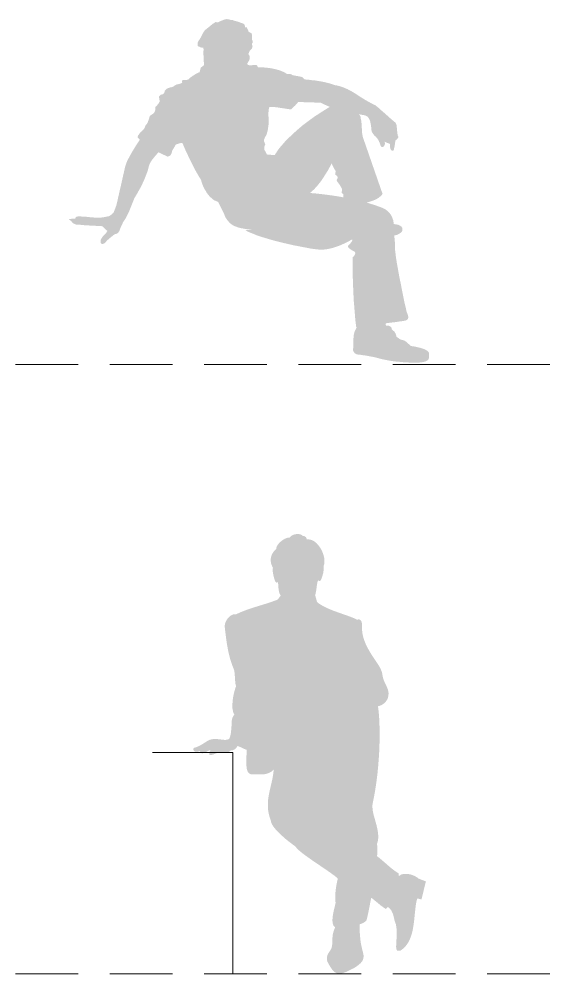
# Model space of a CAD drawing. Header units: millimetres. Extents: x 236 to 248.7, y 149.2 to 166.6.
# Drawn here: x 246.471 to 248.653, y 157.488 to 161.282 of the extents above; entities that cross this region are included whole.
import ezdxf

# ---------------------------------------------------------------- set-up
doc = ezdxf.new("R2010")
doc.units = ezdxf.units.MM
doc.linetypes.add('TRATTEGGIATA2', pattern=[0.375, 0.25, -0.125])
doc.layers.add('FIGURE_PERSONE', color=252, linetype='Continuous', lineweight=0)

msp = doc.modelspace()

# ---------------------------------------------------------------- hatches: boundary and pattern name
at = {"layer": 'FIGURE_PERSONE', "linetype": 'Continuous'}
h = msp.add_hatch(color=252, dxfattribs=at)
h.paths.add_polyline_path([(247.5265, 161.0697), (247.5174, 161.0739), (247.5076, 161.0778), (247.497, 161.0809), (247.4872, 161.0834), (247.4774, 161.0855), (247.4672, 161.0873), (247.4581, 161.0883), (247.4496, 161.089), (247.4412, 161.0901), (247.4349, 161.0901), (247.4293, 161.0904), (247.4247, 161.0904), (247.4223, 161.0904), (247.4212, 161.0901), (247.4191, 161.0939), (247.4184, 161.0957), (247.417, 161.0974), (247.4156, 161.0981), (247.4145, 161.0992), (247.4128, 161.0999), (247.411, 161.0999), (247.4093, 161.0999), (247.4072, 161.0999), (247.4054, 161.0999), (247.403, 161.0999), (247.4015, 161.0995), (247.3991, 161.0992), (247.397, 161.0985), (247.3949, 161.0985), (247.3924, 161.0981), (247.39, 161.0981), (247.3882, 161.0981), (247.3861, 161.0985), (247.385, 161.0985), (247.3836, 161.0992), (247.3822, 161.0995), (247.3815, 161.0999), (247.3794, 161.1006), (247.3794, 161.102), (247.3781, 161.1033), (247.3784, 161.1048), (247.3787, 161.1066), (247.3798, 161.1083), (247.3803, 161.1091), (247.3815, 161.1108), (247.3822, 161.1125), (247.3836, 161.1139), (247.3843, 161.115), (247.3854, 161.1167), (247.3861, 161.1185), (247.3868, 161.1206), (247.3875, 161.1231), (247.3879, 161.1252), (247.3874, 161.1363), (247.3822, 161.1427), (247.3854, 161.1501), (247.3875, 161.1547), (247.3907, 161.1585), (247.3935, 161.161), (247.3963, 161.1641), (247.3973, 161.1666), (247.3991, 161.1736), (247.3973, 161.1806), (247.3973, 161.1849), (247.3998, 161.1884), (247.4001, 161.1922), (247.3973, 161.1999), (247.3966, 161.2101), (247.3966, 161.2161), (247.3963, 161.2217), (247.3942, 161.2263), (247.3843, 161.2305), (247.3805, 161.2396), (247.378, 161.2452), (247.3752, 161.2494), (247.3721, 161.2509), (247.3707, 161.2491), (247.3685, 161.2466), (247.3692, 161.2526), (247.3675, 161.26), (247.3615, 161.2642), (247.3473, 161.269), (247.3417, 161.2716), (247.3267, 161.2751), (247.3212, 161.2775), (247.3103, 161.2789), (247.3047, 161.2807), (247.2973, 161.2817), (247.2896, 161.2807), (247.2748, 161.2751), (247.2664, 161.2709), (247.2604, 161.2681), (247.2559, 161.2691), (247.2527, 161.2702), (247.2436, 161.2645), (247.2404, 161.2624), (247.2348, 161.2579), (247.2292, 161.253), (247.219, 161.2452), (247.212, 161.2393), (247.2074, 161.2344), (247.2014, 161.2256), (247.1986, 161.22), (247.1941, 161.2108), (247.1906, 161.2042), (247.1881, 161.1999), (247.1846, 161.1957), (247.1811, 161.1884), (247.1804, 161.1775), (247.1804, 161.1771), (247.1821, 161.1736), (247.1877, 161.1719), (247.1899, 161.1705), (247.1958, 161.1687), (247.1979, 161.1687), (247.2032, 161.1684), (247.2045, 161.1605), (247.2038, 161.1527), (247.2031, 161.142), (247.2049, 161.1353), (247.2046, 161.1259), (247.2053, 161.1122), (247.206, 161.1083), (247.206, 161.0981), (247.2, 161.0943), (247.1993, 161.0936), (247.1941, 161.089), (247.1934, 161.088), (247.1912, 161.0813), (247.1906, 161.0778), (247.1885, 161.0718), (247.1895, 161.0718), (247.1881, 161.0708), (247.1863, 161.0701), (247.1839, 161.069), (247.1811, 161.0676), (247.1776, 161.0658), (247.174, 161.0641), (247.1702, 161.0616), (247.1663, 161.0592), (247.1625, 161.0571), (247.1586, 161.0542), (247.1551, 161.0518), (247.1516, 161.0493), (247.1488, 161.0462), (247.1456, 161.0437), (247.1435, 161.0409), (247.1186, 161.0388), (247.1194, 161.0279), (247.1175, 161.0279), (247.1165, 161.0276), (247.1149, 161.0264), (247.1126, 161.0258), (247.1112, 161.0255), (247.1092, 161.0243), (247.107, 161.0237), (247.1056, 161.0234), (247.1045, 161.0234), (247.1035, 161.0226), (247.1028, 161.0226), (247.1003, 161.0226), (247.0996, 161.0223), (247.0986, 161.0223), (247.0975, 161.022), (247.0965, 161.0216), (247.0954, 161.0209), (247.094, 161.0205), (247.093, 161.0202), (247.0919, 161.0191), (247.0908, 161.0188), (247.0887, 161.0174), (247.088, 161.0167), (247.087, 161.0163), (247.0858, 161.0145), (247.0825, 161.0128), (247.0814, 161.0125), (247.0807, 161.0118), (247.0793, 161.0118), (247.0772, 161.0111), (247.0754, 161.0111), (247.0743, 161.0107), (247.0726, 161.0107), (247.0719, 161.01), (247.0708, 161.01), (247.0698, 161.0097), (247.068, 161.0093), (247.0666, 161.0086), (247.0649, 161.0079), (247.0631, 161.0072), (247.0614, 161.0062), (247.0592, 161.0054), (247.0575, 161.0041), (247.0557, 161.0033), (247.0547, 161.0019), (247.0529, 161.0005), (247.0519, 160.9995), (247.0505, 160.9981), (247.0501, 160.9967), (247.0498, 160.9953), (247.0498, 160.9931), (247.0487, 160.9911), (247.0484, 160.9904), (247.0477, 160.9875), (247.0459, 160.9858), (247.0456, 160.9851), (247.0445, 160.9847), (247.0431, 160.9833), (247.0403, 160.9833), (247.0389, 160.983), (247.0382, 160.9823), (247.0368, 160.9819), (247.0354, 160.9812), (247.034, 160.9809), (247.0329, 160.9798), (247.0319, 160.9791), (247.0308, 160.9781), (247.0298, 160.9774), (247.0291, 160.9763), (247.028, 160.9756), (247.0276, 160.9746), (247.0273, 160.9735), (247.0273, 160.9725), (247.0273, 160.9703), (247.028, 160.9682), (247.028, 160.9654), (247.0284, 160.9644), (247.0291, 160.963), (247.0291, 160.9616), (247.0294, 160.9602), (247.0294, 160.9591), (247.0298, 160.9577), (247.0298, 160.9563), (247.0298, 160.9556), (247.0298, 160.9531), (247.0284, 160.9517), (247.0276, 160.9503), (247.0266, 160.9486), (247.0259, 160.9472), (247.0245, 160.9454), (247.0234, 160.944), (247.022, 160.9423), (247.0206, 160.9405), (247.0192, 160.9387), (247.0182, 160.9373), (247.0171, 160.9359), (247.0161, 160.9349), (247.0147, 160.9335), (247.0136, 160.9335), (247.0133, 160.9334), (247.0133, 160.9331), (247.0133, 160.9324), (247.0133, 160.9314), (247.0133, 160.93), (247.0133, 160.9282), (247.0133, 160.9261), (247.0133, 160.9229), (247.0119, 160.9191), (247.0115, 160.917), (247.0104, 160.9145), (247.0091, 160.9117), (247.0076, 160.9096), (247.0055, 160.9075), (247.0034, 160.9054), (247.0006, 160.9036), (246.9982, 160.9019), (246.996, 160.9005), (246.9939, 160.8991), (246.9925, 160.8984), (246.9915, 160.8973), (246.9904, 160.8966), (246.9901, 160.8956), (246.9901, 160.8935), (246.9894, 160.8928), (246.989, 160.8914), (246.9887, 160.8896), (246.9883, 160.8878), (246.9873, 160.8854), (246.9866, 160.8826), (246.9855, 160.8801), (246.9848, 160.8777), (246.9834, 160.8749), (246.9827, 160.8724), (246.9817, 160.8696), (246.9803, 160.8675), (246.9796, 160.8657), (246.9782, 160.864), (246.9775, 160.8633), (246.9757, 160.8615), (246.9747, 160.8601), (246.9736, 160.858), (246.9729, 160.8566), (246.9722, 160.8555), (246.9718, 160.8541), (246.9711, 160.8527), (246.9704, 160.8513), (246.9701, 160.8503), (246.969, 160.8489), (246.9683, 160.8471), (246.9673, 160.8457), (246.9666, 160.8447), (246.9655, 160.8433), (246.9645, 160.8418), (246.9627, 160.8408), (246.9609, 160.8383), (246.9588, 160.8362), (246.9564, 160.8341), (246.9539, 160.832), (246.9518, 160.8296), (246.9497, 160.8268), (246.948, 160.8243), (246.9462, 160.8215), (246.9444, 160.8194), (246.9434, 160.8169), (246.943, 160.8148), (246.9427, 160.8124), (246.943, 160.8106), (246.9444, 160.8089), (246.951, 160.8023), (246.9487, 160.799), (246.9462, 160.7955), (246.943, 160.7902), (246.9388, 160.7843), (246.9343, 160.7773), (246.9297, 160.7695), (246.9248, 160.7614), (246.9195, 160.7527), (246.9146, 160.7439), (246.9097, 160.7348), (246.9048, 160.7257), (246.9006, 160.7172), (246.8971, 160.7088), (246.8946, 160.7011), (246.8925, 160.6941), (246.8907, 160.6867), (246.8886, 160.6772), (246.8862, 160.6663), (246.8834, 160.6547), (246.8806, 160.6417), (246.8777, 160.6287), (246.8746, 160.6151), (246.8714, 160.6021), (246.8686, 160.5891), (246.8658, 160.5771), (246.8633, 160.5659), (246.8612, 160.5557), (246.8591, 160.548), (246.8577, 160.5413), (246.8468, 160.513), (246.8458, 160.5125), (246.8451, 160.5115), (246.8444, 160.5108), (246.843, 160.5094), (246.8416, 160.5087), (246.8402, 160.5073), (246.8391, 160.5059), (246.8374, 160.5045), (246.836, 160.5034), (246.8342, 160.502), (246.8328, 160.5013), (246.8311, 160.5002), (246.8291, 160.499), (246.8286, 160.4989), (246.8272, 160.4985), (246.8251, 160.4981), (246.8226, 160.4978), (246.8198, 160.4967), (246.8167, 160.4964), (246.8131, 160.4957), (246.8096, 160.495), (246.8058, 160.4943), (246.8019, 160.4939), (246.7977, 160.4932), (246.7938, 160.4929), (246.79, 160.4925), (246.7865, 160.4925), (246.783, 160.4922), (246.7798, 160.4925), (246.7766, 160.4925), (246.7735, 160.4929), (246.7696, 160.4932), (246.7654, 160.4939), (246.7601, 160.4943), (246.7549, 160.4946), (246.7489, 160.495), (246.7433, 160.4957), (246.7373, 160.4964), (246.731, 160.4967), (246.7254, 160.4974), (246.7201, 160.4974), (246.7152, 160.4978), (246.7106, 160.4978), (246.7068, 160.4978), (246.7033, 160.4974), (246.7012, 160.4967), (246.6997, 160.4964), (246.698, 160.4957), (246.697, 160.4946), (246.6962, 160.4943), (246.6955, 160.4938), (246.6948, 160.4918), (246.6941, 160.4911), (246.6941, 160.4901), (246.6947, 160.489), (246.6913, 160.489), (246.685, 160.4887), (246.6797, 160.4883), (246.6755, 160.4876), (246.672, 160.4873), (246.6703, 160.4866), (246.67, 160.4856), (246.671, 160.4841), (246.6724, 160.4834), (246.6731, 160.4827), (246.6741, 160.482), (246.6762, 160.4813), (246.6773, 160.4802), (246.6783, 160.4799), (246.6797, 160.4799), (246.6797, 160.4792), (246.6801, 160.478), (246.6794, 160.4778), (246.6794, 160.4767), (246.6804, 160.476), (246.6829, 160.4736), (246.6847, 160.4718), (246.6861, 160.4708), (246.6868, 160.4701), (246.6882, 160.4694), (246.6896, 160.4687), (246.6913, 160.468), (246.6924, 160.4673), (246.6945, 160.4666), (246.6962, 160.4662), (246.6987, 160.4655), (246.7008, 160.4651), (246.7036, 160.4651), (246.7085, 160.4648), (246.7145, 160.4645), (246.7215, 160.4637), (246.7299, 160.463), (246.7384, 160.4627), (246.7471, 160.462), (246.7563, 160.4613), (246.7651, 160.4609), (246.7735, 160.4606), (246.7812, 160.4599), (246.7882, 160.4595), (246.7938, 160.4592), (246.7984, 160.4592), (246.8012, 160.4588), (246.8026, 160.4588), (246.8033, 160.4574), (246.8044, 160.4564), (246.8058, 160.4557), (246.8065, 160.4543), (246.8079, 160.4532), (246.8096, 160.4518), (246.8107, 160.4501), (246.8124, 160.4483), (246.8142, 160.4469), (246.816, 160.4451), (246.8174, 160.4441), (246.8191, 160.4427), (246.8209, 160.4413), (246.8223, 160.4406), (246.8156, 160.43), (246.8152, 160.43), (246.8142, 160.4293), (246.8135, 160.4283), (246.8117, 160.4269), (246.81, 160.4251), (246.8082, 160.423), (246.8061, 160.4209), (246.804, 160.4185), (246.8019, 160.4157), (246.8002, 160.4128), (246.7984, 160.41), (246.7967, 160.4072), (246.7956, 160.4041), (246.7949, 160.4009), (246.7949, 160.3981), (246.7949, 160.3949), (246.7956, 160.3925), (246.797, 160.3907), (246.7984, 160.3893), (246.8002, 160.3886), (246.8033, 160.3886), (246.8058, 160.389), (246.8075, 160.3897), (246.8096, 160.3907), (246.8114, 160.3918), (246.8131, 160.3928), (246.8142, 160.3942), (246.8156, 160.3953), (246.8167, 160.3963), (246.8173, 160.3973), (246.8181, 160.3988), (246.8184, 160.3995), (246.8209, 160.402), (246.823, 160.4041), (246.8254, 160.4062), (246.8282, 160.409), (246.8311, 160.4114), (246.8346, 160.4139), (246.8377, 160.417), (246.8412, 160.4192), (246.8444, 160.422), (246.8472, 160.4241), (246.85, 160.4258), (246.8525, 160.4276), (246.8531, 160.4281), (246.856, 160.4286), (246.8574, 160.4286), (246.8581, 160.4293), (246.8595, 160.4297), (246.8602, 160.43), (246.8616, 160.4304), (246.8623, 160.4311), (246.8637, 160.4318), (246.8648, 160.4325), (246.8658, 160.4339), (246.8669, 160.4353), (246.8676, 160.4367), (246.869, 160.4385), (246.8697, 160.4406), (246.8707, 160.4427), (246.8714, 160.4451), (246.8725, 160.4479), (246.8739, 160.4508), (246.8749, 160.4539), (246.8763, 160.4574), (246.8777, 160.4606), (246.8795, 160.4637), (246.8812, 160.4673), (246.8827, 160.4708), (246.8844, 160.4743), (246.8862, 160.4774), (246.8879, 160.4802), (246.8897, 160.483), (246.8914, 160.4855), (246.8928, 160.4876), (246.8942, 160.4894), (246.8949, 160.4908), (246.9072, 160.515), (246.9294, 160.5701), (246.936, 160.5814), (246.9427, 160.5926), (246.9487, 160.6035), (246.9543, 160.6133), (246.9595, 160.6235), (246.9638, 160.6333), (246.9683, 160.6424), (246.9718, 160.6516), (246.9753, 160.6603), (246.9782, 160.6681), (246.981, 160.6754), (246.9831, 160.6821), (246.9848, 160.6881), (246.9859, 160.6933), (246.9873, 160.6976), (246.9883, 160.7014), (246.9894, 160.7049), (246.9911, 160.7084), (246.9932, 160.7126), (246.996, 160.7165), (246.9989, 160.7211), (247.002, 160.7253), (247.0055, 160.7295), (247.0087, 160.7337), (247.0119, 160.7376), (247.015, 160.7411), (247.0178, 160.7442), (247.0203, 160.7471), (247.0224, 160.7495), (247.0241, 160.7513), (247.0252, 160.7523), (247.0255, 160.7527), (247.0607, 160.7355), (247.0618, 160.7355), (247.0645, 160.7362), (247.0659, 160.7365), (247.067, 160.7376), (247.0687, 160.7379), (247.0701, 160.7393), (247.0715, 160.74), (247.0733, 160.7414), (247.0743, 160.7432), (247.0754, 160.745), (247.0764, 160.7467), (247.0775, 160.7492), (247.0782, 160.7516), (247.0789, 160.7544), (247.0793, 160.7579), (247.0944, 160.7836), (247.0947, 160.7836), (247.0958, 160.7839), (247.0965, 160.7843), (247.0982, 160.7846), (247.1, 160.7857), (247.1021, 160.786), (247.1045, 160.7867), (247.107, 160.7874), (247.1091, 160.7881), (247.1112, 160.7885), (247.114, 160.7892), (247.1158, 160.7892), (247.1187, 160.7898), (247.12, 160.7885), (247.1207, 160.7878), (247.1217, 160.7857), (247.1235, 160.7822), (247.1256, 160.7766), (247.1291, 160.7692), (247.1326, 160.7608), (247.1368, 160.7513), (247.1418, 160.7414), (247.147, 160.7302), (247.1526, 160.719), (247.1583, 160.707), (247.1642, 160.6954), (247.1702, 160.6839), (247.1765, 160.673), (247.1825, 160.6621), (247.1884, 160.6526), (247.1941, 160.6435), (247.1941, 160.6424), (247.1951, 160.6403), (247.1958, 160.6368), (247.1976, 160.6323), (247.1993, 160.6266), (247.2018, 160.62), (247.2053, 160.6126), (247.2088, 160.6056), (247.2134, 160.5982), (247.2179, 160.5905), (247.2235, 160.5831), (247.2295, 160.5761), (247.2369, 160.5698), (247.2443, 160.5634), (247.253, 160.5592), (247.2622, 160.5554), (247.2867, 160.5062), (247.2874, 160.505), (247.2878, 160.5024), (247.2885, 160.5002), (247.2896, 160.4978), (247.2913, 160.495), (247.2931, 160.4915), (247.2952, 160.4883), (247.2976, 160.4848), (247.3008, 160.4809), (247.3047, 160.4764), (247.3089, 160.4718), (247.3141, 160.4673), (247.3197, 160.4634), (247.3264, 160.4599), (247.3334, 160.4574), (247.3401, 160.4546), (247.3475, 160.4525), (247.3548, 160.4508), (247.3622, 160.4497), (247.3692, 160.4483), (247.3759, 160.4472), (247.3815, 160.4465), (247.3868, 160.4462), (247.391, 160.4462), (247.3942, 160.4458), (247.3963, 160.4458), (247.3966, 160.4458), (247.3707, 160.4427), (247.3836, 160.436), (247.3991, 160.4297), (247.4156, 160.423), (247.4342, 160.4167), (247.4542, 160.4107), (247.4749, 160.4044), (247.4963, 160.3988), (247.5174, 160.3935), (247.5388, 160.3886), (247.5595, 160.3837), (247.5799, 160.3798), (247.5992, 160.376), (247.6167, 160.3728), (247.6329, 160.3697), (247.6469, 160.3679), (247.6585, 160.3665), (247.6687, 160.3658), (247.6792, 160.3658), (247.6898, 160.3669), (247.7, 160.3686), (247.7101, 160.3707), (247.7196, 160.3732), (247.7291, 160.3763), (247.7382, 160.3795), (247.747, 160.3826), (247.7551, 160.3862), (247.7624, 160.3897), (247.7695, 160.3928), (247.7754, 160.396), (247.7807, 160.3988), (247.7856, 160.4009), (247.7884, 160.4034), (247.7916, 160.4044), (247.7933, 160.4055), (247.7958, 160.4055), (247.7958, 160.4025), (247.7947, 160.3998), (247.7933, 160.3974), (247.7919, 160.396), (247.7902, 160.3935), (247.7884, 160.3914), (247.7867, 160.3893), (247.7849, 160.3872), (247.7835, 160.3854), (247.781, 160.3841), (247.78, 160.3826), (247.7789, 160.3812), (247.7789, 160.3781), (247.7793, 160.3763), (247.7803, 160.3749), (247.781, 160.3732), (247.7828, 160.3714), (247.7846, 160.3697), (247.7867, 160.3686), (247.7891, 160.3669), (247.7912, 160.3651), (247.7937, 160.3637), (247.7965, 160.3619), (247.7993, 160.3605), (247.8021, 160.3591), (247.8042, 160.3577), (247.806, 160.356), (247.8067, 160.3542), (247.8084, 160.3514), (247.8067, 160.3486), (247.8063, 160.3468), (247.8049, 160.3447), (247.8042, 160.343), (247.8028, 160.3412), (247.8014, 160.3398), (247.8004, 160.3381), (247.7993, 160.3374), (247.7986, 160.3363), (247.7975, 160.3359), (247.7972, 160.3093), (247.7972, 160.2826), (247.7975, 160.2566), (247.7986, 160.232), (247.7993, 160.2082), (247.8004, 160.185), (247.8014, 160.1636), (247.8032, 160.1436), (247.8046, 160.1253), (247.806, 160.1088), (247.807, 160.0944), (247.8081, 160.0825), (247.8095, 160.0723), (247.8102, 160.0649), (247.8105, 160.0607), (247.8105, 160.059), (247.8136, 160.0594), (247.8095, 160.0491), (247.8067, 160.0449), (247.8049, 160.041), (247.8039, 160.0365), (247.8025, 160.0312), (247.8014, 160.0256), (247.8007, 160.02), (247.8004, 160.0144), (247.7997, 160.0087), (247.7993, 160.0031), (247.7993, 159.9975), (247.7993, 159.9922), (247.7993, 159.987), (247.7993, 159.9828), (247.7993, 159.9786), (247.7993, 159.9754), (247.7989, 159.9726), (247.7989, 159.9705), (247.7989, 159.9684), (247.7989, 159.9663), (247.7993, 159.9638), (247.8004, 159.9624), (247.8011, 159.9607), (247.8021, 159.9589), (247.8028, 159.9571), (247.8046, 159.9557), (247.806, 159.954), (247.8077, 159.9533), (247.8095, 159.9519), (247.8112, 159.9508), (247.8133, 159.9501), (247.8154, 159.9498), (247.8179, 159.9491), (247.8207, 159.9487), (247.8242, 159.9484), (247.8281, 159.948), (247.8323, 159.9477), (247.8372, 159.9466), (247.8421, 159.9463), (247.8481, 159.9452), (247.8537, 159.9442), (247.86, 159.9431), (247.8667, 159.9417), (247.8734, 159.9406), (247.8804, 159.9392), (247.8878, 159.9375), (247.8951, 159.9357), (247.9025, 159.9336), (247.9102, 159.9315), (247.9187, 159.9298), (247.9278, 159.9277), (247.9376, 159.9259), (247.9485, 159.9241), (247.9597, 159.9224), (247.971, 159.921), (247.9829, 159.9203), (247.9945, 159.9189), (248.0061, 159.9182), (248.018, 159.9175), (248.0289, 159.9171), (248.0391, 159.9171), (248.0486, 159.9171), (248.0573, 159.9171), (248.0647, 159.9175), (248.0714, 159.9185), (248.077, 159.9192), (248.0816, 159.9203), (248.0854, 159.9213), (248.0889, 159.9227), (248.0921, 159.9245), (248.0945, 159.9262), (248.0963, 159.928), (248.0981, 159.9298), (248.0995, 159.9322), (248.1002, 159.9343), (248.1009, 159.9371), (248.1012, 159.9403), (248.1012, 159.9431), (248.1012, 159.9463), (248.1009, 159.9501), (248.1009, 159.9536), (248.0995, 159.9575), (248.0974, 159.961), (248.0935, 159.9638), (248.0886, 159.967), (248.0833, 159.9698), (248.0773, 159.9719), (248.0707, 159.974), (248.0644, 159.9761), (248.0573, 159.9775), (248.0514, 159.9793), (248.0451, 159.9803), (248.0401, 159.9814), (248.0352, 159.9817), (248.0317, 159.9828), (248.0296, 159.9828), (248.0289, 159.9828), (248.0054, 160.0035), (247.9863, 160.0093), (247.971, 160.02), (247.9703, 160.0238), (247.9692, 160.0277), (247.9685, 160.0309), (247.9671, 160.0333), (247.9657, 160.0358), (247.965, 160.0375), (247.9636, 160.0393), (247.9625, 160.0407), (247.9612, 160.0421), (247.9601, 160.0428), (247.9585, 160.0433), (247.9527, 160.0491), (247.9527, 160.0523), (247.952, 160.054), (247.9517, 160.0554), (247.9506, 160.0569), (247.9499, 160.0579), (247.9485, 160.059), (247.9478, 160.0597), (247.9464, 160.0607), (247.945, 160.0614), (247.9443, 160.0621), (247.9429, 160.0625), (247.9425, 160.0628), (247.9417, 160.0631), (247.9317, 160.0642), (247.9296, 160.0642), (247.9296, 160.0653), (247.9285, 160.0663), (247.9285, 160.0681), (247.9285, 160.0688), (247.9288, 160.0698), (247.9288, 160.0716), (247.9296, 160.0719), (247.9297, 160.0733), (247.9355, 160.0741), (247.952, 160.0762), (247.9671, 160.0779), (247.9805, 160.08), (247.9913, 160.0814), (248.0001, 160.0828), (248.0054, 160.0835), (248.0089, 160.0849), (248.0113, 160.0863), (248.0135, 160.0874), (248.0152, 160.0891), (248.0166, 160.0909), (248.0173, 160.093), (248.018, 160.0955), (248.018, 160.0979), (248.018, 160.1), (248.0173, 160.1028), (248.0166, 160.1049), (248.0163, 160.1074), (248.0152, 160.1095), (248.0145, 160.112), (248.0135, 160.1141), (248.0128, 160.1162), (248.0113, 160.12), (248.0096, 160.1285), (248.0071, 160.1397), (248.0036, 160.1537), (248.0001, 160.1702), (247.9963, 160.1889), (247.9924, 160.2089), (247.9885, 160.2299), (247.984, 160.2506), (247.9801, 160.2717), (247.9766, 160.2917), (247.9731, 160.3107), (247.9703, 160.3282), (247.9682, 160.3433), (247.9668, 160.356), (247.9657, 160.3651), (247.9654, 160.3728), (247.9654, 160.3805), (247.965, 160.3893), (247.9647, 160.3981), (247.9636, 160.4062), (247.9633, 160.4149), (247.9629, 160.4224), (247.9647, 160.4223), (247.9657, 160.4223), (247.9671, 160.4227), (247.9692, 160.4237), (247.9717, 160.4241), (247.9741, 160.4248), (247.9773, 160.4262), (247.9797, 160.4276), (247.9829, 160.4293), (247.9854, 160.4311), (247.9878, 160.4325), (247.9906, 160.4353), (247.9924, 160.4374), (247.9941, 160.4406), (247.9949, 160.4434), (247.9952, 160.4469), (247.9949, 160.4504), (247.9934, 160.4536), (247.992, 160.456), (247.9896, 160.4581), (247.9871, 160.4599), (247.984, 160.4616), (247.9812, 160.4634), (247.9776, 160.4645), (247.9745, 160.4651), (247.971, 160.4662), (247.9682, 160.4666), (247.9654, 160.4669), (247.9633, 160.4673), (247.9615, 160.4673), (247.9604, 160.4673), (247.9597, 160.4673), (247.9601, 160.4683), (247.9597, 160.4694), (247.9597, 160.4722), (247.9594, 160.4753), (247.959, 160.4792), (247.958, 160.4834), (247.9562, 160.4883), (247.9545, 160.4932), (247.952, 160.4985), (247.9489, 160.5041), (247.945, 160.5097), (247.9404, 160.515), (247.9348, 160.5203), (247.9281, 160.5252), (247.9204, 160.5294), (247.9116, 160.5333), (247.8874, 160.542), (247.8628, 160.5498), (247.8527, 160.5527), (247.8649, 160.5561), (247.873, 160.5589), (247.88, 160.5613), (247.8864, 160.5642), (247.8923, 160.567), (247.8969, 160.5698), (247.9011, 160.5722), (247.9046, 160.5754), (247.9078, 160.5775), (247.9102, 160.5799), (247.912, 160.5824), (247.9137, 160.5838), (247.9148, 160.5856), (247.9155, 160.5866), (247.9159, 160.5873), (247.8372, 160.8141), (247.8372, 160.8155), (247.8365, 160.8162), (247.8362, 160.8166), (247.8362, 160.8194), (247.8358, 160.8215), (247.8355, 160.8243), (247.8348, 160.8278), (247.8348, 160.831), (247.8344, 160.8355), (247.8341, 160.8401), (247.8337, 160.8454), (247.8334, 160.8513), (247.8326, 160.858), (247.8326, 160.8654), (247.8317, 160.8753), (247.8304, 160.8815), (247.8291, 160.8877), (247.8284, 160.8934), (247.8263, 160.8988), (247.8218, 160.9036), (247.8302, 160.9022), (247.8376, 160.9008), (247.8435, 160.8998), (247.8481, 160.8984), (247.852, 160.8966), (247.8548, 160.8949), (247.8576, 160.8924), (247.86, 160.8893), (247.8621, 160.8857), (247.8639, 160.8822), (247.8657, 160.8784), (247.8671, 160.8741), (247.8678, 160.8703), (247.8688, 160.8657), (247.8695, 160.8615), (247.8702, 160.8577), (247.8706, 160.8538), (247.8709, 160.8499), (247.8713, 160.8468), (247.8713, 160.8433), (247.8716, 160.8408), (247.8727, 160.838), (247.873, 160.8355), (247.8741, 160.8334), (247.8751, 160.831), (247.8762, 160.8289), (247.8776, 160.8268), (247.8786, 160.8246), (247.8804, 160.8229), (247.8821, 160.8211), (247.8836, 160.8194), (247.8853, 160.8176), (247.8871, 160.8159), (247.8899, 160.8142), (247.8916, 160.8113), (247.8934, 160.8096), (247.8951, 160.8074), (247.8965, 160.8057), (247.8983, 160.8029), (247.8997, 160.8008), (247.9004, 160.7987), (247.9018, 160.7959), (247.9025, 160.7938), (247.9039, 160.7913), (247.9046, 160.7892), (247.9057, 160.7867), (247.906, 160.7846), (247.9067, 160.7829), (247.9074, 160.7818), (247.9078, 160.7801), (247.9081, 160.779), (247.9085, 160.7783), (247.9092, 160.7773), (247.9095, 160.7762), (247.9099, 160.7755), (247.9109, 160.7748), (247.9116, 160.7745), (247.9127, 160.7737), (247.9137, 160.7734), (247.9159, 160.7734), (247.9169, 160.7737), (247.9183, 160.7745), (247.9194, 160.7751), (247.9204, 160.7762), (247.9215, 160.7773), (247.9225, 160.779), (247.9239, 160.7808), (247.9243, 160.7825), (247.925, 160.7843), (247.925, 160.7864), (247.925, 160.7881), (247.925, 160.7902), (247.9246, 160.7927), (247.9242, 160.7955), (247.926, 160.7941), (247.9274, 160.7934), (247.9288, 160.792), (247.9309, 160.7916), (247.9338, 160.7899), (247.9355, 160.7895), (247.9373, 160.7892), (247.9387, 160.7885), (247.9404, 160.7881), (247.9411, 160.7878), (247.9425, 160.7874), (247.9445, 160.7874), (247.945, 160.7843), (247.945, 160.7811), (247.945, 160.7787), (247.9453, 160.7766), (247.9453, 160.7745), (247.9462, 160.7713), (247.9468, 160.7688), (247.9471, 160.7671), (247.9478, 160.7657), (247.9485, 160.7643), (247.9489, 160.7632), (247.9499, 160.7622), (247.951, 160.7608), (247.952, 160.7601), (247.9534, 160.759), (247.9563, 160.7584), (247.9573, 160.7586), (247.958, 160.759), (247.959, 160.7601), (247.9597, 160.7614), (247.9601, 160.7625), (247.9612, 160.7643), (247.9615, 160.7664), (247.9618, 160.7688), (247.9629, 160.7713), (247.9633, 160.7737), (247.9636, 160.7766), (247.9643, 160.7794), (247.9647, 160.7825), (247.965, 160.7857), (247.9659, 160.7904), (247.9661, 160.7926), (247.9666, 160.7952), (247.9668, 160.7975), (247.9668, 160.7994), (247.9724, 160.8029), (247.9724, 160.8039), (247.9745, 160.805), (247.9748, 160.8064), (247.9759, 160.8074), (247.9766, 160.8089), (247.9776, 160.8099), (247.978, 160.8113), (247.9784, 160.812), (247.9784, 160.8131), (247.979, 160.8138), (247.9784, 160.8148), (247.9784, 160.8155), (247.9776, 160.8169), (247.9773, 160.8176), (247.9766, 160.8187), (247.9766, 160.8194), (247.9762, 160.8208), (247.9755, 160.8222), (247.9755, 160.825), (247.9745, 160.8277), (247.9745, 160.8317), (247.9741, 160.8345), (247.9738, 160.8376), (247.9738, 160.8415), (247.9731, 160.8454), (247.9727, 160.8499), (247.9724, 160.8531), (247.972, 160.8566), (247.9717, 160.8594), (247.971, 160.8619), (247.9703, 160.864), (247.9699, 160.8657), (247.9689, 160.8675), (247.9682, 160.8689), (247.9671, 160.8703), (247.9654, 160.872), (247.9633, 160.8734), (247.9618, 160.8745), (247.9608, 160.8752), (247.959, 160.877), (247.9559, 160.8798), (247.9517, 160.8833), (247.9468, 160.8875), (247.9411, 160.8924), (247.9352, 160.898), (247.9288, 160.9036), (247.9225, 160.9093), (247.9159, 160.9149), (247.9099, 160.9201), (247.9043, 160.925), (247.8997, 160.9296), (247.8951, 160.9331), (247.8916, 160.9359), (247.8899, 160.9377), (247.8893, 160.9386), (247.8878, 160.9391), (247.8864, 160.9398), (247.8839, 160.9409), (247.8814, 160.9423), (247.8779, 160.944), (247.8741, 160.9461), (247.8692, 160.9482), (247.8639, 160.9514), (247.8583, 160.9542), (247.852, 160.9581), (247.8449, 160.9619), (247.8376, 160.9668), (247.8291, 160.9717), (247.8207, 160.9774), (247.8116, 160.9833), (247.8021, 160.9893), (247.7933, 160.9946), (247.7849, 160.9988), (247.7768, 161.0033), (247.7695, 161.0062), (247.7624, 161.0093), (247.7565, 161.0118), (247.7505, 161.0135), (247.7452, 161.0153), (247.7403, 161.0167), (247.7365, 161.0174), (247.7337, 161.0184), (247.7305, 161.0188), (247.7279, 161.0188), (247.7172, 161.0226), (247.707, 161.0258), (247.6968, 161.0283), (247.6863, 161.0311), (247.6757, 161.0332), (247.6659, 161.0349), (247.6557, 161.0367), (247.6469, 161.0381), (247.6382, 161.0388), (247.6304, 161.0395), (247.6234, 161.0406), (247.6174, 161.0409), (247.6125, 161.0413), (247.609, 161.042), (247.6066, 161.042), (247.6052, 161.042), (247.6041, 161.0437), (247.6027, 161.0458), (247.601, 161.0476), (247.5995, 161.0493), (247.5982, 161.0504), (247.5974, 161.0514), (247.5969, 161.0516), (247.5574, 161.0592), (247.556, 161.0606), (247.5543, 161.0616), (247.5529, 161.0623), (247.5511, 161.063), (247.5497, 161.0634), (247.5479, 161.0641), (247.5462, 161.0641), (247.5444, 161.0641), (247.5413, 161.0641), (247.5402, 161.0634), (247.5385, 161.0634), (247.5371, 161.0629), (247.5357, 161.0641)])
h.paths.add_polyline_path([(247.465, 160.9312), (247.4665, 160.9314), (247.4675, 160.9321), (247.4693, 160.9321), (247.4711, 160.9324), (247.4739, 160.9324), (247.4763, 160.9324), (247.4795, 160.9324), (247.4819, 160.9324), (247.4851, 160.9321), (247.4883, 160.9321), (247.4907, 160.9317), (247.4932, 160.9317), (247.496, 160.9314), (247.4977, 160.9307), (247.5002, 160.9307), (247.5002, 160.9303), (247.5515, 160.9229), (247.5574, 160.9279), (247.5627, 160.9331), (247.5683, 160.9381), (247.5732, 160.944), (247.5778, 160.9489), (247.5808, 160.9524), (247.6701, 160.9496), (247.6841, 160.9426), (247.6978, 160.9366), (247.7063, 160.9331), (247.674, 160.9131), (247.6455, 160.8945), (247.6199, 160.8759), (247.5967, 160.8584), (247.5771, 160.8415), (247.5592, 160.8253), (247.5437, 160.8106), (247.53, 160.7973), (247.5192, 160.7846), (247.5097, 160.7737), (247.5023, 160.7643), (247.4967, 160.7562), (247.4925, 160.7495), (247.4893, 160.745), (247.4876, 160.7418), (247.4872, 160.7411), (247.4562, 160.744), (247.4546, 160.7471), (247.4535, 160.7495), (247.4521, 160.7527), (247.4507, 160.7548), (247.4496, 160.7569), (247.4476, 160.7589), (247.4465, 160.7618), (247.4461, 160.7636), (247.4454, 160.7653), (247.4454, 160.7674), (247.4454, 160.7692), (247.4454, 160.7713), (247.4461, 160.7734), (247.4465, 160.7751), (247.4468, 160.7773), (247.4472, 160.779), (247.4479, 160.7804), (247.4491, 160.7833), (247.45, 160.7843), (247.4458, 160.7934), (247.4454, 160.7934), (247.4454, 160.7941), (247.4451, 160.7948), (247.4447, 160.7955), (247.4447, 160.7976), (247.4447, 160.7994), (247.4447, 160.8011), (247.4447, 160.8022), (247.4461, 160.805), (247.4468, 160.8078), (247.4479, 160.8106), (247.4496, 160.8138), (247.4514, 160.8169), (247.4535, 160.8208), (247.4553, 160.8246), (247.4563, 160.8285), (247.4577, 160.8327), (247.4591, 160.8373), (247.4598, 160.8418), (247.4609, 160.8468), (247.4612, 160.8513), (247.4619, 160.8566), (247.4626, 160.8622), (247.4626, 160.8678), (247.4626, 160.8741), (247.4626, 160.8801), (247.4626, 160.8861), (247.4626, 160.8931), (247.4619, 160.8998), (247.4619, 160.9065), (247.4626, 160.9128), (247.4626, 160.9184), (247.4633, 160.9229), (247.4644, 160.9275)], flags=16)
h.paths.add_polyline_path([(247.7129, 160.707), (247.714, 160.707), (247.7143, 160.707), (247.7143, 160.7063), (247.7147, 160.7053), (247.7154, 160.7042), (247.7161, 160.7025), (247.7172, 160.7007), (247.7178, 160.6986), (247.7193, 160.6962), (247.72, 160.6944), (247.721, 160.6923), (247.7221, 160.6902), (247.7235, 160.6881), (247.7245, 160.6863), (247.7252, 160.6846), (247.7266, 160.6832), (247.727, 160.6825), (247.7277, 160.6814), (247.7284, 160.6804), (247.7287, 160.679), (247.7291, 160.6775), (247.7291, 160.6765), (247.7291, 160.6751), (247.7291, 160.6733), (247.7287, 160.6719), (247.7287, 160.6705), (247.7284, 160.6691), (247.7284, 160.6681), (247.7273, 160.666), (247.7273, 160.6646), (247.7277, 160.6642), (247.7284, 160.6642), (247.7291, 160.6635), (247.7301, 160.6628), (247.7308, 160.6621), (247.7319, 160.661), (247.7329, 160.6603), (247.734, 160.6593), (247.7361, 160.6572), (247.7368, 160.6551), (247.7375, 160.6537), (247.7379, 160.653), (247.7375, 160.6516), (247.7375, 160.6509), (247.7364, 160.6487), (247.7359, 160.6472), (247.7347, 160.6459), (247.7347, 160.6445), (247.7344, 160.6438), (247.734, 160.6428), (247.734, 160.6407), (247.7347, 160.6386), (247.7351, 160.6372), (247.7365, 160.6354), (247.7375, 160.6344), (247.7393, 160.6326), (247.7403, 160.6305), (247.7421, 160.6281), (247.7435, 160.6259), (247.7452, 160.6238), (247.7466, 160.6217), (247.748, 160.6193), (247.7494, 160.6168), (247.7509, 160.6147), (247.7523, 160.6122), (247.753, 160.6101), (247.754, 160.6084), (247.7547, 160.6059), (247.7551, 160.6049), (247.7551, 160.6035), (247.7551, 160.6021), (247.7547, 160.6014), (247.7544, 160.6), (247.7544, 160.5985), (247.753, 160.5957), (247.753, 160.5943), (247.753, 160.5936), (247.753, 160.5912), (247.754, 160.5905), (247.7544, 160.5898), (247.7551, 160.5891), (247.7565, 160.5884), (247.7579, 160.588), (247.7596, 160.5873), (247.7607, 160.5735), (247.7382, 160.5775), (247.7154, 160.581), (247.694, 160.5838), (247.674, 160.5863), (247.6564, 160.5884), (247.6406, 160.5898), (247.6273, 160.5908), (247.6272, 160.5908), (247.642, 160.6038), (247.6529, 160.6151), (247.6631, 160.6277), (247.6733, 160.6407), (247.6824, 160.6547), (247.6908, 160.6681), (247.6992, 160.6814), (247.7066, 160.6951)], flags=16)
msp.add_hatch(color=252, dxfattribs=at).paths.add_polyline_path([(247.8288, 158.8934), (247.8311, 158.8902), (247.8329, 158.8861), (247.8338, 158.8809), (247.8338, 158.8751), (247.834, 158.8581), (247.8358, 158.8421), (247.8391, 158.8268), (247.8438, 158.8122), (247.8493, 158.7983), (247.8557, 158.7851), (247.8627, 158.7725), (247.87, 158.7604), (247.8774, 158.749), (247.8849, 158.7379), (247.8919, 158.7274), (247.8985, 158.7173), (247.9043, 158.7075), (247.9091, 158.6981), (247.9127, 158.6888), (247.915, 158.6799), (247.9166, 158.669), (247.9195, 158.6594), (247.9228, 158.6505), (247.9268, 158.6421), (247.9307, 158.6339), (247.9342, 158.6259), (247.9373, 158.6174), (247.9394, 158.6085), (247.9398, 158.6024), (247.9394, 158.5967), (247.9387, 158.5914), (247.9375, 158.5862), (247.9357, 158.5814), (247.9335, 158.5771), (247.9309, 158.573), (247.928, 158.5693), (247.9248, 158.5659), (247.9214, 158.5629), (247.9179, 158.56), (247.9139, 158.5577), (247.91, 158.5558), (247.9059, 158.5542), (247.9018, 158.5527), (247.8977, 158.5519), (247.9002, 158.5319), (247.9022, 158.5104), (247.9034, 158.4878), (247.9041, 158.4641), (247.9045, 158.4397), (247.9041, 158.4146), (247.9034, 158.3889), (247.9022, 158.3631), (247.9004, 158.3371), (247.8983, 158.3111), (247.8958, 158.2856), (247.8928, 158.2604), (247.8894, 158.236), (247.8856, 158.2123), (247.8815, 158.1897), (247.8771, 158.1681), (247.8758, 158.1594), (247.8757, 158.1505), (247.8764, 158.141), (247.8781, 158.1313), (247.8803, 158.1213), (247.883, 158.1111), (247.886, 158.1006), (247.8888, 158.0901), (247.8919, 158.0794), (247.8944, 158.0688), (247.8965, 158.0581), (247.8981, 158.0472), (247.8988, 158.0367), (247.8985, 158.026), (247.897, 158.0157), (247.8942, 158.0054), (247.8949, 157.9908), (247.8952, 157.9801), (247.8951, 157.9697), (247.8942, 157.956), (247.8993, 157.9521), (247.9047, 157.9478), (247.91, 157.9434), (247.9154, 157.9388), (247.9207, 157.9341), (247.9262, 157.9295), (247.9316, 157.9247), (247.9369, 157.9201), (247.9424, 157.9154), (247.9478, 157.9108), (247.9531, 157.9065), (247.9586, 157.9023), (247.964, 157.8983), (247.9691, 157.8946), (247.9745, 157.8912), (247.9797, 157.8882), (247.98, 157.8837), (247.9804, 157.8805), (247.9807, 157.8784), (247.9811, 157.8775), (247.982, 157.8775), (247.9832, 157.8784), (247.9852, 157.88), (247.9878, 157.8823), (247.9921, 157.8839), (247.9967, 157.885), (248.0014, 157.8857), (248.0062, 157.886), (248.0112, 157.8859), (248.016, 157.8855), (248.021, 157.8848), (248.0258, 157.8837), (248.0306, 157.8825), (248.0354, 157.8809), (248.0398, 157.8789), (248.0443, 157.877), (248.0484, 157.8747), (248.0523, 157.8723), (248.056, 157.8697), (248.0592, 157.867), (248.0881, 157.856), (248.0708, 157.7845), (248.0536, 157.7881), (248.0505, 157.7751), (248.0482, 157.7618), (248.0464, 157.7477), (248.0448, 157.7334), (248.0434, 157.719), (248.042, 157.7044), (248.0402, 157.6898), (248.0381, 157.6756), (248.0356, 157.6615), (248.0322, 157.6478), (248.0279, 157.6346), (248.0227, 157.6221), (248.0162, 157.6104), (248.0083, 157.5995), (247.9989, 157.5897), (247.9878, 157.5812), (247.9861, 157.5812), (247.9827, 157.5812), (247.9809, 157.5812), (247.9791, 157.5812), (247.9757, 157.5812), (247.974, 157.5812), (247.9709, 157.5867), (247.9699, 157.5958), (247.9702, 157.6077), (247.9711, 157.6218), (247.972, 157.6375), (247.9722, 157.6542), (247.9713, 157.6709), (247.9686, 157.6875), (247.9672, 157.6902), (247.9658, 157.6934), (247.9647, 157.6971), (247.9636, 157.701), (247.9626, 157.7055), (247.9617, 157.7101), (247.9604, 157.7149), (247.9592, 157.7197), (247.9577, 157.7247), (247.956, 157.7295), (247.9538, 157.7343), (247.9515, 157.739), (247.9485, 157.7434), (247.9451, 157.7473), (247.9412, 157.7511), (247.9366, 157.7543), (247.9293, 157.7463), (247.926, 157.748), (247.9225, 157.7504), (247.9184, 157.7532), (247.9139, 157.7566), (247.9093, 157.76), (247.9047, 157.7637), (247.8999, 157.7676), (247.8952, 157.7716), (247.8906, 157.7753), (247.8863, 157.7788), (247.8824, 157.7821), (247.8789, 157.7849), (247.8758, 157.7874), (247.8733, 157.7892), (247.8717, 157.7904), (247.8708, 157.7908), (247.8692, 157.7824), (247.8671, 157.7717), (247.8648, 157.7596), (247.8621, 157.7464), (247.8595, 157.7333), (247.8568, 157.7206), (247.8541, 157.7094), (247.8518, 157.7003), (247.8487, 157.6972), (247.8447, 157.6944), (247.8413, 157.6925), (247.8377, 157.6905), (247.8338, 157.6887), (247.8297, 157.6873), (247.8254, 157.6859), (247.8253, 157.6668), (247.8256, 157.6501), (247.8267, 157.6353), (247.8281, 157.6221), (247.8297, 157.6107), (247.8317, 157.6008), (247.8336, 157.592), (247.8354, 157.5844), (247.8372, 157.5776), (247.8386, 157.5716), (247.8399, 157.566), (247.8404, 157.5609), (247.8404, 157.5559), (247.8397, 157.5507), (247.8381, 157.5456), (247.8356, 157.5399), (247.8333, 157.5364), (247.8304, 157.5333), (247.8283, 157.531), (247.8258, 157.5287), (247.8233, 157.5263), (247.8205, 157.524), (247.8176, 157.5219), (247.8146, 157.5196), (247.8116, 157.5174), (247.8083, 157.5153), (247.8051, 157.5133), (247.8019, 157.5114), (247.7986, 157.5096), (247.7952, 157.508), (247.792, 157.5064), (247.782, 157.5014), (247.7731, 157.4973), (247.7649, 157.4941), (247.7576, 157.4916), (247.7508, 157.49), (247.7448, 157.4895), (247.7393, 157.4898), (247.7341, 157.4911), (247.7291, 157.4932), (247.7245, 157.4963), (247.72, 157.5005), (247.7157, 157.5057), (247.7113, 157.5117), (247.7068, 157.5189), (247.702, 157.5272), (247.697, 157.5365), (247.6951, 157.5443), (247.6947, 157.5515), (247.6956, 157.5577), (247.6972, 157.5634), (247.6997, 157.5685), (247.7024, 157.5732), (247.7051, 157.5775), (247.7076, 157.5812), (247.7125, 157.5894), (247.715, 157.5988), (247.7161, 157.6091), (247.7165, 157.6205), (247.7168, 157.6327), (247.7182, 157.6455), (247.7214, 157.6588), (247.7273, 157.6729), (247.7209, 157.6804), (247.7175, 157.6905), (247.7166, 157.7025), (247.7177, 157.7158), (247.7198, 157.7297), (247.723, 157.7439), (247.7263, 157.7577), (247.7293, 157.7703), (247.728, 157.781), (247.7277, 157.7924), (247.728, 157.8045), (247.7291, 157.817), (247.7307, 157.8296), (247.7328, 157.8424), (247.7353, 157.8549), (247.738, 157.867), (247.7353, 157.8697), (247.7323, 157.8723), (247.7286, 157.8755), (247.7245, 157.8787), (247.7198, 157.8821), (247.7149, 157.8859), (247.7095, 157.8898), (247.7038, 157.8937), (247.6979, 157.8978), (247.6917, 157.9021), (247.6855, 157.9064), (247.6789, 157.9108), (247.6721, 157.9154), (247.6654, 157.9199), (247.6586, 157.9245), (247.6516, 157.9293), (247.6447, 157.9339), (247.6379, 157.9386), (247.6313, 157.9432), (247.6248, 157.9478), (247.6182, 157.9525), (247.6121, 157.9569), (247.6061, 157.9614), (247.6004, 157.9656), (247.595, 157.9699), (247.5899, 157.974), (247.5852, 157.9779), (247.581, 157.9819), (247.5772, 157.9854), (247.574, 157.989), (247.5712, 157.9922), (247.569, 157.9952), (247.5648, 157.9982), (247.5592, 158.0021), (247.553, 158.007), (247.5459, 158.0123), (247.5382, 158.0184), (247.5302, 158.0249), (247.522, 158.0321), (247.5138, 158.0394), (247.5058, 158.0468), (247.4983, 158.0545), (247.4914, 158.0622), (247.4851, 158.0696), (247.48, 158.0769), (247.4759, 158.0841), (247.4732, 158.0907), (247.4721, 158.0967), (247.4672, 158.1111), (247.4634, 158.125), (247.4611, 158.1384), (247.46, 158.1514), (247.4599, 158.164), (247.4606, 158.1763), (247.462, 158.1884), (247.464, 158.2005), (247.4665, 158.2125), (247.4691, 158.2244), (247.472, 158.2365), (247.4748, 158.2488), (247.4777, 158.2612), (247.48, 158.2741), (247.4819, 158.2874), (247.4834, 158.3011), (247.4811, 158.298), (247.478, 158.2954), (247.4746, 158.2925), (247.4706, 158.2901), (247.4677, 158.2885), (247.4645, 158.2871), (247.4613, 158.2856), (247.4577, 158.2846), (247.4542, 158.2835), (247.4504, 158.2826), (247.4467, 158.2817), (247.4428, 158.2812), (247.4387, 158.281), (247.4346, 158.2808), (247.4257, 158.2814), (247.4175, 158.2814), (247.4102, 158.2812), (247.4034, 158.281), (247.3975, 158.2812), (247.3924, 158.2819), (247.3877, 158.2835), (247.384, 158.2862), (247.3808, 158.2901), (247.3783, 158.2958), (247.3763, 158.3033), (247.3751, 158.3131), (247.3746, 158.3252), (247.3746, 158.3401), (247.3751, 158.3579), (247.3762, 158.3789), (247.3742, 158.3793), (247.3721, 158.38), (247.3701, 158.3807), (247.3664, 158.382), (247.3635, 158.3834), (247.3612, 158.3845), (247.3589, 158.3855), (247.3566, 158.3868), (247.3543, 158.3879), (247.352, 158.3889), (247.3495, 158.3902), (247.347, 158.3911), (247.3445, 158.3921), (247.342, 158.393), (247.3395, 158.3937), (247.337, 158.3898), (247.3343, 158.3863), (247.3315, 158.3832), (247.3284, 158.3807), (247.3251, 158.3788), (247.3213, 158.3773), (247.317, 158.3765), (247.3122, 158.3761), (247.3089, 158.3731), (247.3055, 158.3708), (247.3023, 158.3692), (247.2991, 158.3681), (247.296, 158.3676), (247.2928, 158.3674), (247.2898, 158.3674), (247.2864, 158.3677), (247.283, 158.3679), (247.2795, 158.3683), (247.2757, 158.3685), (247.2718, 158.3685), (247.2675, 158.3681), (247.2629, 158.3672), (247.2579, 158.366), (247.2526, 158.364), (247.2478, 158.3619), (247.2433, 158.3603), (247.2396, 158.359), (247.2364, 158.3583), (247.2325, 158.3578), (247.2287, 158.3589), (247.2268, 158.3615), (247.2268, 158.3658), (247.2281, 158.3706), (247.2301, 158.3747), (247.2319, 158.3779), (247.2296, 158.3772), (247.2269, 158.3761), (247.2239, 158.3747), (247.2209, 158.3731), (247.2177, 158.3715), (247.2143, 158.3699), (247.2109, 158.3683), (247.2077, 158.367), (247.2045, 158.366), (247.2, 158.3649), (247.1951, 158.3656), (247.1912, 158.3694), (247.1903, 158.3743), (247.1867, 158.3729), (247.1833, 158.3718), (247.1801, 158.3713), (247.1759, 158.3708), (247.1719, 158.3716), (247.1689, 158.3726), (247.1653, 158.3754), (247.1637, 158.3789), (247.1637, 158.3822), (247.165, 158.3846), (247.1664, 158.3864), (247.1716, 158.3879), (247.1766, 158.3896), (247.1815, 158.3918), (247.1862, 158.3939), (247.1906, 158.3962), (247.1951, 158.3985), (247.1992, 158.401), (247.2033, 158.4035), (247.2072, 158.406), (247.2109, 158.4083), (247.2145, 158.4106), (247.2179, 158.4128), (247.2212, 158.4146), (247.2245, 158.4163), (247.2275, 158.4178), (247.2303, 158.4188), (247.2358, 158.4203), (247.2414, 158.4212), (247.2471, 158.4217), (247.2526, 158.4217), (247.2581, 158.4213), (247.2635, 158.4208), (247.2688, 158.4203), (247.2741, 158.4196), (247.2791, 158.4188), (247.2839, 158.4185), (247.2886, 158.4181), (247.2928, 158.4183), (247.2969, 158.4187), (247.3007, 158.4197), (247.304, 158.4212), (247.3071, 158.4235), (247.3094, 158.4302), (247.3112, 158.4365), (247.3126, 158.4429), (247.3135, 158.4495), (247.3142, 158.4564), (247.3149, 158.4644), (247.3156, 158.4737), (247.3163, 158.4844), (247.3162, 158.4892), (247.3165, 158.494), (247.3172, 158.4986), (247.3183, 158.5032), (247.3199, 158.5075), (247.3219, 158.5116), (247.324, 158.515), (247.3267, 158.518), (247.3219, 158.5289), (247.3194, 158.5428), (247.319, 158.5586), (247.3201, 158.5752), (247.3226, 158.5917), (247.326, 158.6072), (247.3297, 158.6206), (247.3336, 158.6309), (247.3317, 158.6384), (247.3304, 158.6469), (247.3297, 158.6562), (247.3292, 158.666), (247.3284, 158.6758), (247.3276, 158.6854), (247.326, 158.6943), (247.3233, 158.7025), (247.3195, 158.7118), (247.3162, 158.7212), (247.313, 158.7306), (247.3099, 158.7404), (247.3073, 158.7502), (247.3049, 158.7602), (247.3026, 158.7704), (247.3007, 158.7807), (247.2987, 158.7912), (247.2969, 158.8017), (247.2953, 158.8124), (247.2939, 158.8232), (247.2925, 158.8343), (247.291, 158.8453), (247.2898, 158.8565), (247.2886, 158.8679), (247.2887, 158.8729), (247.2894, 158.8779), (247.2909, 158.8829), (247.2927, 158.8877), (247.295, 158.8923), (247.2976, 158.8966), (247.3007, 158.9007), (247.3039, 158.9044), (247.3074, 158.9078), (247.3112, 158.9109), (247.3149, 158.9132), (247.3188, 158.9153), (247.3226, 158.9166), (247.3265, 158.9174), (247.33, 158.9174), (247.3336, 158.9169), (247.3384, 158.9192), (247.3432, 158.9215), (247.348, 158.9237), (247.353, 158.9258), (247.358, 158.9279), (247.3632, 158.9299), (247.3683, 158.9319), (247.3735, 158.9338), (247.3788, 158.9358), (247.384, 158.9376), (247.3893, 158.9393), (247.3947, 158.9411), (247.4002, 158.9429), (247.4056, 158.9447), (247.4109, 158.9465), (247.4164, 158.9481), (247.4218, 158.9499), (247.4273, 158.9515), (247.4326, 158.9531), (247.438, 158.9547), (247.4433, 158.9564), (247.4486, 158.958), (247.454, 158.9596), (247.4593, 158.9614), (247.4645, 158.963), (247.4697, 158.9648), (247.4748, 158.9666), (247.4798, 158.9684), (247.4848, 158.9701), (247.4898, 158.9719), (247.4946, 158.9737), (247.4994, 158.9757), (247.5072, 158.9865), (247.5111, 158.9917), (247.5111, 158.9919), (247.5079, 158.9969), (247.5056, 159.0022), (247.504, 159.0083), (247.503, 159.0148), (247.5021, 159.022), (247.5015, 159.0295), (247.501, 159.0375), (247.5003, 159.0458), (247.4983, 159.0436), (247.4949, 159.0428), (247.4914, 159.0452), (247.4887, 159.0492), (247.4871, 159.0528), (247.4859, 159.0572), (247.4844, 159.0629), (247.4828, 159.0693), (247.4812, 159.0761), (247.48, 159.0832), (247.4793, 159.09), (247.4793, 159.0964), (247.4802, 159.1019), (247.4773, 159.1073), (247.4752, 159.1124), (247.4734, 159.1178), (247.4721, 159.1229), (247.4716, 159.1281), (247.4713, 159.1331), (247.4716, 159.1381), (247.4723, 159.1429), (247.4736, 159.1477), (247.4752, 159.1523), (247.4771, 159.1568), (247.4796, 159.161), (247.4825, 159.1651), (247.4855, 159.1692), (247.4891, 159.1728), (247.493, 159.1764), (247.4935, 159.1806), (247.4948, 159.1849), (247.4969, 159.1892), (247.4996, 159.1935), (247.5028, 159.1977), (247.5065, 159.2016), (247.5106, 159.2054), (247.5149, 159.2089), (247.5193, 159.2121), (247.5238, 159.215), (247.5282, 159.2173), (247.5325, 159.2193), (247.5366, 159.2207), (247.5418, 159.222), (247.546, 159.2214), (247.5484, 159.2243), (247.551, 159.2268), (247.5541, 159.2291), (247.5574, 159.231), (247.5612, 159.2326), (247.5649, 159.2339), (247.5688, 159.2349), (247.5728, 159.2355), (247.5769, 159.2358), (247.5808, 159.2358), (247.5845, 159.2355), (247.5881, 159.2348), (247.5915, 159.2337), (247.5945, 159.2323), (247.5972, 159.2303), (247.5995, 159.2282), (247.6029, 159.228), (247.6059, 159.2273), (247.6084, 159.2259), (247.6107, 159.2239), (247.6123, 159.2216), (247.6141, 159.2183), (247.6141, 159.2146), (247.6226, 159.2148), (247.631, 159.2132), (247.6388, 159.21), (247.6463, 159.2056), (247.6534, 159.1997), (247.6598, 159.1927), (247.6657, 159.1851), (247.671, 159.1767), (247.6755, 159.168), (247.6792, 159.1589), (247.6821, 159.1498), (247.684, 159.1407), (247.6849, 159.132), (247.6849, 159.1237), (247.6839, 159.1162), (247.6816, 159.1094), (247.6817, 159.1039), (247.6817, 159.0985), (247.6816, 159.093), (247.681, 159.0871), (247.68, 159.0809), (247.6782, 159.074), (247.6759, 159.0661), (247.6725, 159.0574), (247.6713, 159.054), (247.6692, 159.0508), (247.6658, 159.0494), (247.6621, 159.0505), (247.6593, 159.0522), (247.6572, 159.0446), (247.6556, 159.0368), (247.6543, 159.0287), (247.6534, 159.0209), (247.6524, 159.0132), (247.6511, 159.0059), (247.6497, 158.9992), (247.6479, 158.9931), (247.6556, 158.9659), (247.6591, 158.9628), (247.663, 158.96), (247.6673, 158.957), (247.6718, 158.9543), (247.6764, 158.9515), (247.6812, 158.949), (247.6862, 158.9463), (247.6915, 158.9438), (247.6969, 158.9413), (247.7024, 158.9388), (247.7079, 158.9365), (247.7136, 158.9342), (247.7193, 158.9319), (247.7252, 158.9297), (247.7309, 158.9276), (247.7368, 158.9255), (247.7426, 158.9233), (247.7485, 158.9214), (247.7542, 158.9192), (247.7599, 158.9173), (247.7654, 158.9155), (247.7709, 158.9135), (247.7763, 158.9116), (247.7815, 158.9098), (247.7864, 158.908), (247.7912, 158.906), (247.7959, 158.9043), (247.8003, 158.9025), (247.8044, 158.9007), (247.8083, 158.8991), (247.8119, 158.8973), (247.8151, 158.8955), (247.8189, 158.8966), (247.8226, 158.8966), (247.826, 158.8955)])

# ---------------------------------------------------------------- linework, layer by layer
at = {"layer": 'FIGURE_PERSONE', "color": 252, "linetype": 'TRATTEGGIATA2'}
for p, q in [((235.9562, 159.9094), (248.6528, 159.9094)), ((235.9562, 157.4884), (248.6528, 157.4884))]:
    msp.add_line(p, q, dxfattribs=at)
at = {"layer": 'FIGURE_PERSONE', "color": 252, "linetype": 'Continuous'}
for p, q in [((247.321, 158.3684), (247.0012, 158.3684)), ((247.321, 157.4884), (247.321, 158.3684))]:
    msp.add_line(p, q, dxfattribs=at)

doc.saveas('drawing.dxf')
